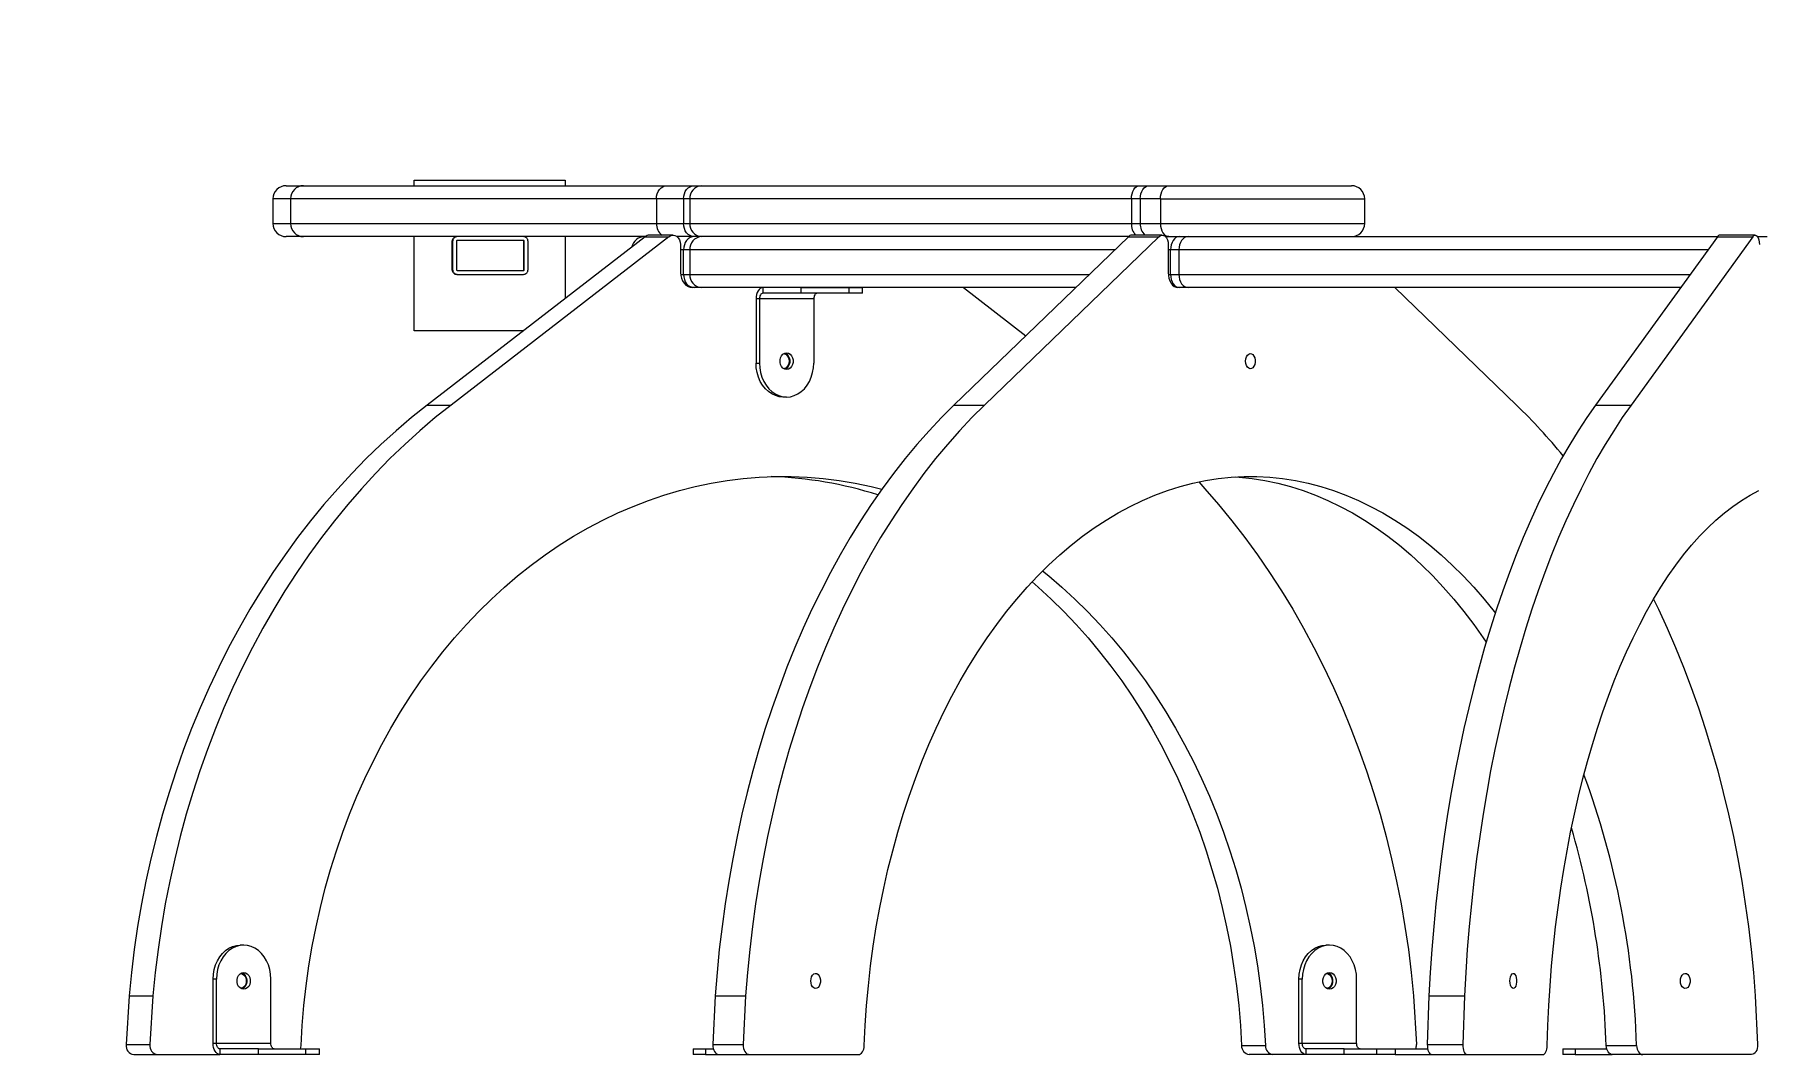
# Model space of a CAD drawing. Header units: millimetres. Extents: x -1410 to 10553, y -1584 to 10089.
# Drawn here: x 1015 to 1929, y 4865 to 5406 of the extents above; entities that cross this region are included whole.
import ezdxf

# ---------------------------------------------------------------- set-up
doc = ezdxf.new("R2010")
doc.units = ezdxf.units.MM
doc.layers.add('DiKom', color=7, linetype='Continuous')
doc.styles.add('style1', font='arial.ttf', dxfattribs={"width": 0.8})
doc.dimstyles.new('1-50', dxfattribs={"dimtxt": 400, "dimasz": 200, "dimexe": 100, "dimexo": 0, "dimgap": 200, "dimtad": 1, "dimtxsty": 'style1', "dimcen": 200, "dimclrd": 7, "dimclre": 7, "dimclrt": 7, "dimadec": 1, "dimazin": 2, "dimtfac": 1, "dimtmove": 0, "dimatfit": 2, "dimfxl": 0, "dimlwd": 25, "dimlwe": 18, "dimarcsym": 0})

# ---------------------------------------------------------------- blocks, each defined once
blk = doc.blocks.new('*D7')
at = {"layer": 'Defpoints', "color": 0, "transparency": 16777216}
for p in [(2743.2, 6351.78), (728.2, 735.28), (5494.1, 735.28)]:
    blk.add_point(p, dxfattribs=at)
at = {"layer": 'DiKom', "color": 7, "lineweight": 18, "transparency": 16777216}
for p, q in [((2743.2, 6351.78), (628.2, 6351.78)), ((5494.1, 735.28), (628.2, 735.28))]:
    blk.add_line(p, q, dxfattribs=at)
at = {"layer": 'DiKom', "color": 7, "lineweight": 25, "transparency": 16777216}
blk.add_line((728.2, 6151.78), (728.2, 935.28), dxfattribs=at)
at = {"layer": 'DiKom', "color": 7, "transparency": 16777216}
for points in [[(694.87, 6151.78), (761.53, 6151.78), (728.2, 6351.78)], [(694.87, 935.28), (761.53, 935.28), (728.2, 735.28)]]:
    blk.add_solid(points, dxfattribs=at)
at = {"layer": 'DiKom', "color": 7, "transparency": 16777216, "insert": (323.97, 4804.75), "char_height": 400, "attachment_point": 5, "rotation": 90, "style": 'style1'}
blk.add_mtext('5600', dxfattribs=at)
blk = doc.blocks.new('*D9')
at = {"layer": 'Defpoints', "color": 0, "transparency": 16777216}
for p in [(-743.34, 7851.78), (1770.2, 7851.78), (4898.7, -764.72)]:
    blk.add_point(p, dxfattribs=at)
at = {"layer": 'DiKom', "color": 7, "lineweight": 18, "transparency": 16777216}
for p, q in [((1770.2, 7851.78), (-843.34, 7851.78)), ((4898.7, -764.72), (-843.34, -764.72))]:
    blk.add_line(p, q, dxfattribs=at)
at = {"layer": 'DiKom', "color": 7, "lineweight": 25, "transparency": 16777216}
blk.add_line((-743.34, -564.72), (-743.34, 7651.78), dxfattribs=at)
at = {"layer": 'DiKom', "color": 7, "transparency": 16777216}
for points in [[(-776.67, 7651.78), (-710, 7651.78), (-743.34, 7851.78)], [(-776.67, -564.72), (-710, -564.72), (-743.34, -764.72)]]:
    blk.add_solid(points, dxfattribs=at)
at = {"layer": 'DiKom', "color": 7, "transparency": 16777216, "insert": (-1147.57, 4754.44), "char_height": 400, "attachment_point": 5, "rotation": 90, "style": 'style1'}
blk.add_mtext('8600', dxfattribs=at)

msp = doc.modelspace()

# ---------------------------------------------------------------- linework, layer by layer
at = {"color": 7, "linetype": 'Continuous', "lineweight": 15}
for p, q in [((1216.701, 5325.757), (1216.701, 5328.757)), ((1216.701, 5328.757), (1216.703, 5328.757)), ((1216.703, 5325.757), (1216.703, 5328.757)), ((1216.703, 5328.757), (1296.703, 5328.757)), ((1296.703, 5328.757), (1296.703, 5325.757)), ((1141.808, 5318.757), (1141.808, 5305.757)), ((1148.808, 5325.757), (1158.074, 5325.757)), ((1345.052, 5318.757), (1151.192, 5318.757)), ((1151.192, 5318.757), (1151.192, 5305.757)), ((1158.074, 5325.757), (1350.652, 5325.757)), ((1359.437, 5318.757), (1345.052, 5318.757)), ((1345.052, 5318.757), (1345.052, 5305.757)), ((1350.652, 5325.757), (1365.037, 5325.757)), ((1362.814, 5318.757), (1359.437, 5318.757)), ((1359.437, 5318.757), (1359.437, 5305.757)), ((1596.843, 5318.757), (1362.814, 5318.757)), ((1362.814, 5318.757), (1362.814, 5305.757)), ((1365.037, 5325.757), (1368.709, 5325.757)), ((1368.709, 5325.757), (1600.918, 5325.757)), ((1601.528, 5318.757), (1596.843, 5318.757)), ((1596.843, 5318.757), (1596.843, 5305.757)), ((1600.918, 5325.757), (1606.013, 5325.757)), ((1612.183, 5318.757), (1601.528, 5318.757)), ((1601.528, 5318.757), (1601.528, 5305.757)), ((1606.013, 5325.757), (1616.668, 5325.757)), ((1612.183, 5318.757), (1612.183, 5305.757)), ((1616.668, 5325.757), (1713.469, 5325.757)), ((1720.469, 5305.757), (1720.469, 5318.757)), ((1151.192, 5305.757), (1345.052, 5305.757)), ((1345.052, 5305.757), (1359.437, 5305.757)), ((1359.437, 5305.757), (1362.814, 5305.757)), ((1362.814, 5305.757), (1596.843, 5305.757)), ((1596.843, 5305.757), (1601.528, 5305.757)), ((1601.528, 5305.757), (1612.183, 5305.757)), ((1158.074, 5298.757), (1148.808, 5298.757)), ((1339.096, 5298.757), (1158.074, 5298.757)), ((1216.701, 5248.757), (1216.701, 5298.757)), ((1216.703, 5248.757), (1216.703, 5298.757)), ((1339.073, 5298.738), (1223.594, 5209.499)), ((1351.674, 5298.738), (1236.196, 5209.499)), ((1237.032, 5296.257), (1236.703, 5296.257)), ((1236.703, 5296.257), (1236.703, 5281.257)), ((1237.032, 5296.257), (1237.032, 5281.257)), ((1239.032, 5296.257), (1239.032, 5281.257)), ((1274.532, 5296.757), (1239.532, 5296.757)), ((1275.032, 5296.257), (1274.703, 5296.257)), ((1274.703, 5281.257), (1274.703, 5296.257)), ((1275.032, 5281.257), (1275.032, 5296.257)), ((1277.032, 5281.257), (1277.032, 5296.257)), ((1296.703, 5298.757), (1296.703, 5265.995)), ((1339.073, 5298.738), (1351.674, 5298.738)), ((1353.854, 5299.545), (1341.253, 5299.545)), ((1365.037, 5298.757), (1356.01, 5298.757)), ((1357.854, 5294.545), (1357.854, 5279.756)), ((1362.814, 5291.757), (1359.437, 5291.757)), ((1359.437, 5278.757), (1359.437, 5291.757)), ((1362.814, 5291.757), (1362.814, 5278.757)), ((1368.709, 5298.757), (1365.037, 5298.757)), ((1595.295, 5298.757), (1368.709, 5298.757)), ((1595.277, 5298.738), (1502.787, 5209.499)), ((1611.4, 5298.738), (1518.91, 5209.499)), ((1595.277, 5298.738), (1611.4, 5298.738)), ((1613.146, 5299.545), (1597.022, 5299.545)), ((1616.668, 5298.757), (1614.873, 5298.757)), ((1614.873, 5298.757), (1622.095, 5298.757)), ((1616.35, 5294.545), (1616.35, 5279.756)), ((1622.015, 5291.757), (1617.61, 5291.757)), ((1617.61, 5278.757), (1617.61, 5291.757)), ((1622.015, 5291.757), (1622.015, 5278.757)), ((1622.095, 5298.757), (1626.885, 5298.757)), ((1626.885, 5298.757), (1907.444, 5298.757)), ((1907.431, 5298.738), (1842.878, 5209.499)), ((1926.215, 5298.738), (1861.661, 5209.499)), ((1907.431, 5298.738), (1926.215, 5298.738)), ((1927.433, 5299.545), (1908.65, 5299.545)), ((1928.638, 5298.757), (1933.734, 5298.757)), ((1237.032, 5281.257), (1236.703, 5281.257)), ((1239.532, 5278.757), (1239.203, 5278.757)), ((1239.532, 5280.757), (1274.532, 5280.757)), ((1239.532, 5278.757), (1274.532, 5278.757)), ((1275.032, 5281.257), (1274.703, 5281.257)), ((1359.437, 5278.757), (1362.814, 5278.757)), ((1617.61, 5278.757), (1622.015, 5278.757)), ((1365.037, 5271.757), (1364.182, 5271.757)), ((1401.451, 5271.756), (1364.252, 5271.756)), ((1368.709, 5271.757), (1365.037, 5271.757)), ((1567.313, 5271.757), (1368.709, 5271.757)), ((1399.651, 5265.756), (1397.851, 5265.756)), ((1397.851, 5265.756), (1397.851, 5231.756)), ((1428.45, 5265.756), (1399.651, 5265.756)), ((1399.651, 5265.756), (1399.651, 5231.756)), ((1401.451, 5271.756), (1401.451, 5268.756)), ((1421.853, 5271.756), (1401.451, 5271.756)), ((1421.853, 5268.756), (1401.451, 5268.756)), ((1421.853, 5268.756), (1421.853, 5271.756)), ((1421.853, 5271.756), (1447.053, 5271.756)), ((1447.053, 5268.756), (1421.853, 5268.756)), ((1428.45, 5265.756), (1428.45, 5231.756)), ((1447.053, 5271.756), (1447.053, 5268.756)), ((1447.053, 5271.756), (1454.253, 5271.756)), ((1454.253, 5268.756), (1447.053, 5268.756)), ((1454.253, 5268.756), (1454.253, 5271.756)), ((1460.249, 5271.756), (1454.253, 5271.756)), ((1507.741, 5271.757), (1540.819, 5246.194)), ((1622.095, 5271.757), (1621.418, 5271.757)), ((1698.361, 5271.756), (1621.474, 5271.756)), ((1626.885, 5271.757), (1622.095, 5271.757)), ((1887.914, 5271.757), (1626.885, 5271.757)), ((1736.398, 5271.757), (1800.924, 5209.499)), ((1887.516, 5271.756), (1887.516, 5271.207)), ((1887.516, 5271.756), (1887.913, 5271.756)), ((1216.701, 5248.757), (1216.703, 5248.757)), ((1274.396, 5248.757), (1216.703, 5248.757)), ((1397.851, 5231.756), (1399.651, 5231.756)), ((1223.594, 5209.499), (1236.196, 5209.499)), ((1414.051, 5213.756), (1412.25, 5213.756)), ((1502.787, 5209.499), (1518.91, 5209.499)), ((1842.878, 5209.499), (1861.661, 5209.499)), ((1126.298, 4923.277), (1124.497, 4923.277)), ((1701.804, 4923.277), (1700.003, 4923.277)), ((1111.898, 4905.277), (1110.098, 4905.277)), ((1110.098, 4871.277), (1110.098, 4905.277)), ((1111.898, 4871.277), (1111.898, 4905.277)), ((1140.697, 4871.277), (1140.697, 4905.277)), ((1685.604, 4871.277), (1685.604, 4905.277)), ((1687.404, 4905.277), (1685.604, 4905.277)), ((1687.404, 4871.277), (1687.404, 4905.277)), ((1716.203, 4871.277), (1716.203, 4905.277)), ((1065.569, 4896.422), (1064.001, 4870.5)), ((1065.569, 4896.422), (1078.171, 4896.422)), ((1078.171, 4896.422), (1076.603, 4870.5)), ((1376.221, 4896.422), (1374.965, 4870.5)), ((1376.221, 4896.422), (1392.344, 4896.422)), ((1392.344, 4896.422), (1391.088, 4870.5)), ((1746.33, 4896.422), (1747.898, 4870.5)), ((1754.541, 4896.422), (1753.664, 4870.5)), ((1754.541, 4896.422), (1773.324, 4896.422)), ((1773.324, 4896.422), (1772.447, 4870.5)), ((1927.491, 4896.422), (1928.747, 4870.5)), ((1110.098, 4871.277), (1111.898, 4871.277)), ((1111.898, 4871.277), (1140.697, 4871.277)), ((1685.604, 4871.277), (1687.404, 4871.277)), ((1687.404, 4871.277), (1716.203, 4871.277)), ((1064.001, 4870.5), (1076.603, 4870.5)), ((1067.997, 4865.277), (1080.598, 4865.277)), ((1080.598, 4865.277), (1113.699, 4865.277)), ((1113.699, 4868.277), (1113.699, 4865.277)), ((1134.1, 4868.277), (1113.699, 4868.277)), ((1134.1, 4865.277), (1113.699, 4865.277)), ((1134.1, 4865.277), (1134.1, 4868.277)), ((1134.1, 4868.277), (1159.301, 4868.277)), ((1159.301, 4865.277), (1134.1, 4865.277)), ((1159.301, 4865.277), (1159.301, 4868.277)), ((1159.301, 4868.277), (1166.5, 4868.277)), ((1166.5, 4865.277), (1159.301, 4865.277)), ((1166.5, 4865.277), (1166.5, 4868.277)), ((1364.614, 4868.277), (1364.614, 4865.277)), ((1364.614, 4868.277), (1371.081, 4868.277)), ((1371.081, 4865.277), (1364.614, 4865.277)), ((1371.081, 4868.277), (1371.081, 4865.277)), ((1371.081, 4868.277), (1375.229, 4868.277)), ((1371.081, 4865.277), (1378.165, 4865.277)), ((1374.965, 4870.5), (1391.088, 4870.5)), ((1378.165, 4865.277), (1394.289, 4865.277)), ((1394.289, 4865.277), (1452.03, 4865.277)), ((1655.215, 4869.99), (1667.817, 4869.99)), ((1671.81, 4865.277), (1659.209, 4865.277)), ((1689.205, 4865.277), (1671.81, 4865.277)), ((1689.205, 4868.277), (1689.205, 4865.277)), ((1709.606, 4868.277), (1689.205, 4868.277)), ((1709.606, 4865.277), (1689.205, 4865.277)), ((1709.606, 4865.277), (1709.606, 4868.277)), ((1709.606, 4868.277), (1726.66, 4868.277)), ((1726.66, 4865.277), (1709.606, 4865.277)), ((1726.66, 4868.277), (1726.66, 4865.277)), ((1726.66, 4868.277), (1736.611, 4868.277)), ((1736.611, 4865.277), (1726.66, 4865.277)), ((1736.611, 4868.277), (1736.611, 4865.277)), ((1736.611, 4868.277), (1753.848, 4868.277)), ((1736.611, 4865.277), (1755.898, 4865.277)), ((1753.664, 4870.5), (1772.447, 4870.5)), ((1755.898, 4865.277), (1774.681, 4865.277)), ((1774.681, 4865.277), (1814.981, 4865.277)), ((1825.551, 4868.277), (1825.551, 4865.277)), ((1825.551, 4868.277), (1832.019, 4868.277)), ((1832.019, 4865.277), (1825.551, 4865.277)), ((1832.019, 4868.277), (1832.019, 4865.277)), ((1832.019, 4868.277), (1848.746, 4868.277)), ((1832.019, 4865.277), (1851.682, 4865.277)), ((1848.483, 4869.99), (1864.607, 4869.99)), ((1867.805, 4865.277), (1851.682, 4865.277)), ((1925.546, 4865.277), (1867.805, 4865.277))]:
    msp.add_line(p, q, dxfattribs=at)
at = {"color": 8, "linetype": 'Continuous', "lineweight": 15}
for p, q in [((1151.192, 5318.757), (1141.808, 5318.757)), ((1612.183, 5318.757), (1720.469, 5318.757)), ((1141.808, 5305.757), (1151.192, 5305.757)), ((1612.183, 5305.757), (1720.469, 5305.757)), ((1359.437, 5291.757), (1357.854, 5291.757)), ((1588.041, 5291.757), (1362.814, 5291.757)), ((1617.61, 5291.757), (1616.35, 5291.757)), ((1902.381, 5291.757), (1622.015, 5291.757)), ((1357.904, 5278.757), (1359.437, 5278.757)), ((1362.814, 5278.757), (1574.568, 5278.757)), ((1616.39, 5278.757), (1617.61, 5278.757)), ((1622.015, 5278.757), (1892.977, 5278.757))]:
    msp.add_line(p, q, dxfattribs=at)
at = {"color": 7, "linetype": 'Continuous', "lineweight": 15, "flags": 128}
for points in [[(1345.052, 5318.757), (1345.16, 5320.122), (1345.479, 5321.436), (1345.996, 5322.646), (1346.692, 5323.707), (1347.541, 5324.577), (1348.509, 5325.224), (1349.559, 5325.622), (1350.652, 5325.757)], [(1359.437, 5318.757), (1359.545, 5320.122), (1359.864, 5321.436), (1360.381, 5322.646), (1361.077, 5323.707), (1361.926, 5324.577), (1362.894, 5325.224), (1363.945, 5325.622), (1365.037, 5325.757)], [(1596.843, 5318.757), (1596.921, 5320.122), (1597.153, 5321.436), (1597.529, 5322.646), (1598.036, 5323.707), (1598.654, 5324.577), (1599.358, 5325.224), (1600.123, 5325.622), (1600.918, 5325.757)], [(1601.528, 5318.757), (1601.615, 5320.122), (1601.87, 5321.436), (1602.284, 5322.646), (1602.842, 5323.707), (1603.522, 5324.577), (1604.297, 5325.224), (1605.138, 5325.622), (1606.013, 5325.757)], [(1612.183, 5318.757), (1612.27, 5320.122), (1612.525, 5321.436), (1612.939, 5322.646), (1613.497, 5323.707), (1614.177, 5324.577), (1614.952, 5325.224), (1615.794, 5325.622), (1616.668, 5325.757)], [(1365.037, 5298.757), (1363.945, 5298.891), (1362.894, 5299.29), (1361.926, 5299.936), (1361.077, 5300.807), (1360.381, 5301.868), (1359.864, 5303.078), (1359.545, 5304.391), (1359.437, 5305.757)], [(1612.183, 5305.757), (1612.27, 5304.391), (1612.525, 5303.078), (1612.939, 5301.868), (1613.497, 5300.807), (1614.177, 5299.936), (1614.952, 5299.29), (1615.794, 5298.891), (1616.668, 5298.757)], [(1351.674, 5298.738), (1352.642, 5299.31), (1353.696, 5299.541), (1354.761, 5299.415), (1355.762, 5298.94), (1356.626, 5298.15), (1357.291, 5297.102), (1357.711, 5295.871), (1357.854, 5294.545)], [(1365.037, 5298.757), (1363.945, 5298.622), (1362.894, 5298.224), (1361.926, 5297.577), (1361.077, 5296.706), (1360.381, 5295.646), (1359.864, 5294.435), (1359.545, 5293.122), (1359.437, 5291.757)], [(1611.4, 5298.738), (1612.175, 5299.31), (1613.02, 5299.541), (1613.873, 5299.415), (1614.674, 5298.94), (1615.366, 5298.15), (1615.899, 5297.102), (1616.235, 5295.871), (1616.35, 5294.545)], [(1622.095, 5298.757), (1621.22, 5298.622), (1620.379, 5298.224), (1619.603, 5297.577), (1618.924, 5296.706), (1618.366, 5295.646), (1617.951, 5294.435), (1617.696, 5293.122), (1617.61, 5291.757)], [(1626.885, 5298.757), (1625.935, 5298.622), (1625.021, 5298.224), (1624.179, 5297.577), (1623.441, 5296.706), (1622.835, 5295.646), (1622.386, 5294.435), (1622.108, 5293.122), (1622.015, 5291.757)], [(1926.215, 5298.738), (1926.755, 5299.31), (1927.345, 5299.541), (1927.94, 5299.415), (1928.5, 5298.94), (1928.982, 5298.15), (1929.354, 5297.102), (1929.589, 5295.871), (1929.669, 5294.545)], [(1357.854, 5279.756), (1357.976, 5278.196), (1358.34, 5276.695), (1358.931, 5275.312), (1359.727, 5274.099), (1360.697, 5273.105), (1361.803, 5272.365), (1363.003, 5271.91), (1364.252, 5271.756)], [(1359.437, 5278.757), (1359.545, 5277.391), (1359.864, 5276.078), (1360.381, 5274.868), (1361.077, 5273.807), (1361.926, 5272.936), (1362.894, 5272.29), (1363.945, 5271.891), (1365.037, 5271.757)], [(1616.35, 5279.756), (1616.448, 5278.196), (1616.739, 5276.695), (1617.213, 5275.312), (1617.85, 5274.099), (1618.627, 5273.105), (1619.513, 5272.365), (1620.474, 5271.91), (1621.474, 5271.756)], [(1617.61, 5278.757), (1617.696, 5277.391), (1617.951, 5276.078), (1618.366, 5274.868), (1618.924, 5273.807), (1619.603, 5272.936), (1620.379, 5272.29), (1621.22, 5271.891), (1622.095, 5271.757)], [(1622.015, 5278.757), (1622.108, 5277.391), (1622.386, 5276.078), (1622.835, 5274.868), (1623.441, 5273.807), (1624.179, 5272.936), (1625.021, 5272.29), (1625.935, 5271.891), (1626.885, 5271.757)], [(1401.451, 5271.756), (1400.749, 5271.641), (1400.074, 5271.299), (1399.451, 5270.745), (1398.906, 5269.999), (1398.458, 5269.09), (1398.125, 5268.052), (1397.92, 5266.927), (1397.851, 5265.756)], [(1401.451, 5268.756), (1401.1, 5268.699), (1400.763, 5268.528), (1400.451, 5268.251), (1400.178, 5267.877), (1399.955, 5267.423), (1399.788, 5266.904), (1399.686, 5266.342), (1399.651, 5265.756)], [(1430.25, 5268.756), (1429.899, 5268.699), (1429.561, 5268.528), (1429.25, 5268.251), (1428.977, 5267.877), (1428.753, 5267.423), (1428.587, 5266.904), (1428.484, 5266.342), (1428.45, 5265.756)], [(1414.051, 5237.156), (1415.042, 5236.978), (1415.953, 5236.458), (1416.711, 5235.638), (1417.252, 5234.584), (1417.534, 5233.382), (1417.534, 5232.13), (1417.252, 5230.928), (1416.711, 5229.875), (1415.953, 5229.055), (1415.042, 5228.534), (1414.051, 5228.356), (1413.059, 5228.534), (1412.148, 5229.055), (1411.39, 5229.875), (1410.849, 5230.928), (1410.567, 5232.13), (1410.567, 5233.382), (1410.849, 5234.584), (1411.39, 5235.638), (1412.148, 5236.458), (1413.059, 5236.978), (1414.051, 5237.156)], [(1412.552, 5236.738), (1412.962, 5236.656), (1413.85, 5236.22), (1414.596, 5235.477), (1415.133, 5234.492), (1415.414, 5233.352), (1415.414, 5232.16), (1415.133, 5231.021), (1414.596, 5230.035), (1413.85, 5229.292), (1412.962, 5228.856), (1412.552, 5228.774)], [(1413.15, 5237.01), (1413.242, 5236.978), (1414.153, 5236.458), (1414.91, 5235.638), (1415.452, 5234.584), (1415.734, 5233.382), (1415.734, 5232.13), (1415.452, 5230.928), (1414.91, 5229.875), (1414.153, 5229.055), (1413.242, 5228.534), (1413.15, 5228.502)], [(1657.354, 5232.756), (1657.468, 5233.935), (1657.8, 5235.01), (1658.32, 5235.884), (1658.981, 5236.48), (1659.726, 5236.745), (1660.488, 5236.656), (1661.199, 5236.22), (1661.796, 5235.477), (1662.226, 5234.492), (1662.452, 5233.352), (1662.452, 5232.16), (1662.226, 5231.021), (1661.796, 5230.035), (1661.199, 5229.292), (1660.488, 5228.856), (1659.726, 5228.767), (1658.981, 5229.033), (1658.32, 5229.629), (1657.8, 5230.503), (1657.468, 5231.577), (1657.354, 5232.756)], [(1412.25, 5213.756), (1410.201, 5213.939), (1408.194, 5214.485), (1406.269, 5215.383), (1404.465, 5216.614), (1402.821, 5218.153), (1401.368, 5219.969), (1400.137, 5222.025), (1399.152, 5224.279), (1398.434, 5226.685), (1397.998, 5229.195), (1397.851, 5231.756)], [(1399.651, 5231.756), (1399.798, 5229.195), (1400.235, 5226.685), (1400.952, 5224.279), (1401.937, 5222.025), (1403.168, 5219.969), (1404.621, 5218.153), (1406.266, 5216.614), (1408.069, 5215.383), (1409.994, 5214.485), (1412.001, 5213.939), (1414.051, 5213.756)], [(1414.051, 5213.756), (1416.1, 5213.939), (1418.107, 5214.485), (1420.032, 5215.383), (1421.835, 5216.614), (1423.48, 5218.153), (1424.933, 5219.969), (1426.164, 5222.025), (1427.149, 5224.279), (1427.867, 5226.685), (1428.303, 5229.195), (1428.45, 5231.756)], [(1223.594, 5209.499), (1215.262, 5202.843), (1207.088, 5195.885), (1199.081, 5188.631), (1191.248, 5181.087), (1183.594, 5173.259), (1176.127, 5165.155), (1168.854, 5156.78), (1161.779, 5148.143), (1154.91, 5139.251), (1148.253, 5130.111), (1141.812, 5120.731), (1135.594, 5111.12), (1129.603, 5101.285), (1123.846, 5091.234), (1118.326, 5080.978), (1113.05, 5070.523), (1108.02, 5059.88), (1103.242, 5049.058), (1098.719, 5038.065), (1094.456, 5026.911), (1090.457, 5015.606), (1086.723, 5004.16), (1083.26, 4992.581), (1080.069, 4980.881), (1077.153, 4969.069), (1074.516, 4957.155), (1072.159, 4945.15), (1070.084, 4933.064), (1068.293, 4920.907), (1066.788, 4908.69), (1065.569, 4896.422)], [(1236.196, 5209.499), (1227.863, 5202.843), (1219.689, 5195.885), (1211.682, 5188.631), (1203.849, 5181.087), (1196.195, 5173.259), (1188.729, 5165.155), (1181.455, 5156.78), (1174.381, 5148.143), (1167.512, 5139.251), (1160.854, 5130.111), (1154.413, 5120.731), (1148.195, 5111.12), (1142.205, 5101.285), (1136.447, 5091.234), (1130.928, 5080.978), (1125.651, 5070.523), (1120.621, 5059.88), (1115.843, 5049.058), (1111.321, 5038.065), (1107.058, 5026.911), (1103.058, 5015.606), (1099.324, 5004.16), (1095.861, 4992.581), (1092.67, 4980.881), (1089.755, 4969.069), (1087.117, 4957.155), (1084.76, 4945.15), (1082.685, 4933.064), (1080.894, 4920.907), (1079.389, 4908.69), (1078.171, 4896.422)], [(1502.787, 5209.499), (1496.113, 5202.843), (1489.567, 5195.885), (1483.154, 5188.631), (1476.88, 5181.087), (1470.75, 5173.259), (1464.769, 5165.155), (1458.944, 5156.78), (1453.278, 5148.143), (1447.776, 5139.251), (1442.444, 5130.111), (1437.285, 5120.731), (1432.305, 5111.12), (1427.507, 5101.285), (1422.896, 5091.234), (1418.475, 5080.978), (1414.249, 5070.523), (1410.22, 5059.88), (1406.394, 5049.058), (1402.771, 5038.065), (1399.357, 5026.911), (1396.153, 5015.606), (1393.163, 5004.16), (1390.389, 4992.581), (1387.834, 4980.881), (1385.499, 4969.069), (1383.386, 4957.155), (1381.498, 4945.15), (1379.836, 4933.064), (1378.402, 4920.907), (1377.197, 4908.69), (1376.221, 4896.422)], [(1518.91, 5209.499), (1512.236, 5202.843), (1505.69, 5195.885), (1499.277, 5188.631), (1493.003, 5181.087), (1486.873, 5173.259), (1480.893, 5165.155), (1475.067, 5156.78), (1469.401, 5148.143), (1463.9, 5139.251), (1458.567, 5130.111), (1453.409, 5120.731), (1448.428, 5111.12), (1443.631, 5101.285), (1439.02, 5091.234), (1434.599, 5080.978), (1430.372, 5070.523), (1426.344, 5059.88), (1422.517, 5049.058), (1418.895, 5038.065), (1415.48, 5026.911), (1412.277, 5015.606), (1409.287, 5004.16), (1406.513, 4992.581), (1403.957, 4980.881), (1401.622, 4969.069), (1399.51, 4957.155), (1397.622, 4945.15), (1395.96, 4933.064), (1394.526, 4920.907), (1393.32, 4908.69), (1392.344, 4896.422)], [(1842.878, 5209.499), (1838.219, 5202.843), (1833.651, 5195.885), (1829.175, 5188.631), (1824.796, 5181.087), (1820.517, 5173.259), (1816.343, 5165.155), (1812.277, 5156.78), (1808.323, 5148.143), (1804.483, 5139.251), (1800.761, 5130.111), (1797.161, 5120.731), (1793.685, 5111.12), (1790.336, 5101.285), (1787.118, 5091.234), (1784.032, 5080.978), (1781.082, 5070.523), (1778.271, 5059.88), (1775.6, 5049.058), (1773.072, 5038.065), (1770.689, 5026.911), (1768.453, 5015.606), (1766.366, 5004.16), (1764.43, 4992.581), (1762.646, 4980.881), (1761.016, 4969.069), (1759.542, 4957.155), (1758.224, 4945.15), (1757.064, 4933.064), (1756.063, 4920.907), (1755.222, 4908.69), (1754.541, 4896.422)], [(1861.661, 5209.499), (1857.003, 5202.843), (1852.434, 5195.885), (1847.958, 5188.631), (1843.579, 5181.087), (1839.301, 5173.259), (1835.127, 5165.155), (1831.061, 5156.78), (1827.106, 5148.143), (1823.266, 5139.251), (1819.544, 5130.111), (1815.944, 5120.731), (1812.468, 5111.12), (1809.119, 5101.285), (1805.901, 5091.234), (1802.815, 5080.978), (1799.866, 5070.523), (1797.054, 5059.88), (1794.383, 5049.058), (1791.855, 5038.065), (1789.472, 5026.911), (1787.236, 5015.606), (1785.149, 5004.16), (1783.213, 4992.581), (1781.429, 4980.881), (1779.8, 4969.069), (1778.325, 4957.155), (1777.007, 4945.15), (1775.847, 4933.064), (1774.846, 4920.907), (1774.005, 4908.69), (1773.324, 4896.422)], [(1156.684, 4869.99), (1157.313, 4880.605), (1158.224, 4891.188), (1159.416, 4901.727), (1160.888, 4912.21), (1162.638, 4922.627), (1164.664, 4932.965), (1166.965, 4943.213), (1169.536, 4953.359), (1172.376, 4963.394), (1175.481, 4973.304), (1178.848, 4983.081), (1182.474, 4992.711), (1186.354, 5002.186), (1190.483, 5011.494), (1194.858, 5020.625), (1199.474, 5029.569), (1204.325, 5038.317), (1209.405, 5046.858), (1214.711, 5055.183), (1220.235, 5063.283), (1225.971, 5071.148), (1231.913, 5078.771), (1238.055, 5086.143), (1244.39, 5093.255), (1250.91, 5100.1), (1257.609, 5106.67), (1264.479, 5112.958), (1271.513, 5118.957), (1278.702, 5124.66), (1286.039, 5130.061), (1293.515, 5135.154), (1301.123, 5139.933), (1308.854, 5144.394), (1316.699, 5148.531), (1324.65, 5152.339), (1332.698, 5155.814), (1340.834, 5158.953), (1349.049, 5161.753), (1357.333, 5164.209), (1365.679, 5166.319), (1374.076, 5168.081), (1382.515, 5169.493), (1390.987, 5170.553), (1399.483, 5171.261), (1407.993, 5171.615), (1416.508, 5171.615), (1425.017, 5171.261), (1433.513, 5170.553), (1441.985, 5169.493), (1450.425, 5168.081), (1458.822, 5166.319), (1464.587, 5164.899)], [(1455.228, 4869.99), (1455.731, 4880.605), (1456.461, 4891.188), (1457.416, 4901.727), (1458.595, 4912.21), (1459.997, 4922.627), (1461.619, 4932.965), (1463.461, 4943.213), (1465.521, 4953.359), (1467.796, 4963.394), (1470.283, 4973.304), (1472.98, 4983.081), (1475.883, 4992.711), (1478.991, 5002.186), (1482.298, 5011.494), (1485.802, 5020.625), (1489.499, 5029.569), (1493.384, 5038.317), (1497.454, 5046.858), (1501.703, 5055.183), (1506.127, 5063.283), (1510.721, 5071.148), (1515.481, 5078.771), (1520.4, 5086.143), (1525.474, 5093.255), (1530.696, 5100.1), (1536.061, 5106.67), (1541.564, 5112.958), (1547.197, 5118.957), (1552.955, 5124.66), (1558.831, 5130.061), (1564.819, 5135.154), (1570.913, 5139.933), (1577.104, 5144.394), (1583.388, 5148.531), (1589.756, 5152.339), (1596.202, 5155.814), (1602.718, 5158.953), (1609.297, 5161.753), (1615.933, 5164.209), (1622.617, 5166.319), (1629.342, 5168.081), (1636.102, 5169.493), (1642.887, 5170.553), (1649.692, 5171.261), (1656.508, 5171.615), (1663.327, 5171.615), (1670.143, 5171.261), (1676.947, 5170.553), (1683.733, 5169.493), (1690.492, 5168.081), (1697.218, 5166.319), (1703.902, 5164.209), (1710.537, 5161.753), (1717.117, 5158.953), (1723.633, 5155.814), (1730.079, 5152.339), (1736.447, 5148.531), (1742.73, 5144.394), (1748.922, 5139.933), (1755.015, 5135.154), (1761.004, 5130.061), (1766.88, 5124.66), (1772.638, 5118.957), (1778.271, 5112.958), (1783.773, 5106.67), (1789.139, 5100.1), (1789.709, 5099.375)], [(1632.485, 5168.782), (1635.772, 5165.155), (1643.046, 5156.78), (1650.12, 5148.143), (1656.989, 5139.251), (1663.647, 5130.111), (1670.088, 5120.731), (1676.306, 5111.12), (1682.296, 5101.285), (1688.053, 5091.234), (1693.573, 5080.978), (1698.85, 5070.523), (1703.879, 5059.88), (1708.658, 5049.058), (1713.18, 5038.065), (1717.443, 5026.911), (1721.443, 5015.606), (1725.176, 5004.16), (1728.64, 4992.581), (1731.831, 4980.881), (1734.746, 4969.069), (1737.384, 4957.155), (1739.741, 4945.15), (1741.816, 4933.064), (1743.606, 4920.907), (1745.112, 4908.69), (1746.33, 4896.422)], [(1651.856, 5171.411), (1654.019, 5171.261), (1660.824, 5170.553), (1667.61, 5169.493), (1674.369, 5168.081), (1681.094, 5166.319), (1687.778, 5164.209), (1694.414, 5161.753), (1700.993, 5158.953), (1707.51, 5155.814), (1713.955, 5152.339), (1720.323, 5148.531), (1726.607, 5144.394), (1732.799, 5139.933), (1738.892, 5135.154), (1744.88, 5130.061), (1750.756, 5124.66), (1756.514, 5118.957), (1762.147, 5112.958), (1767.65, 5106.67), (1773.015, 5100.1), (1778.238, 5093.255), (1783.311, 5086.143), (1784.877, 5083.85)], [(1817.214, 4869.99), (1817.565, 4880.605), (1818.075, 4891.188), (1818.741, 4901.727), (1819.564, 4912.21), (1820.542, 4922.627), (1821.675, 4932.965), (1822.96, 4943.213), (1824.398, 4953.359), (1825.985, 4963.394), (1827.721, 4973.304), (1829.603, 4983.081), (1831.63, 4992.711), (1833.799, 5002.186), (1836.108, 5011.494), (1838.553, 5020.625), (1841.133, 5029.569), (1843.845, 5038.317), (1846.685, 5046.858), (1849.651, 5055.183), (1852.739, 5063.283), (1855.945, 5071.148), (1859.267, 5078.771), (1862.701, 5086.143), (1866.242, 5093.255), (1869.887, 5100.1), (1873.631, 5106.67), (1877.472, 5112.958), (1881.404, 5118.957), (1885.422, 5124.66), (1889.524, 5130.061), (1893.703, 5135.154), (1897.956, 5139.933), (1902.278, 5144.394), (1906.663, 5148.531), (1911.108, 5152.339), (1915.607, 5155.814), (1920.154, 5158.953), (1924.747, 5161.753), (1929.378, 5164.209)], [(1549.772, 5121.56), (1552.988, 5118.957), (1560.021, 5112.958), (1566.891, 5106.67), (1573.59, 5100.1), (1580.111, 5093.255), (1586.445, 5086.143), (1592.587, 5078.771), (1598.53, 5071.148), (1604.266, 5063.283), (1609.79, 5055.183), (1615.095, 5046.858), (1620.176, 5038.317), (1625.027, 5029.569), (1629.643, 5020.625), (1634.018, 5011.494), (1638.147, 5002.186), (1642.027, 4992.711), (1645.652, 4983.081), (1649.02, 4973.304), (1652.125, 4963.394), (1654.965, 4953.359), (1657.536, 4943.213), (1659.836, 4932.965), (1661.862, 4922.627), (1663.612, 4912.21), (1665.084, 4901.727), (1666.277, 4891.188), (1667.188, 4880.605), (1667.817, 4869.99)], [(1544.168, 5115.785), (1547.42, 5112.958), (1554.29, 5106.67), (1560.989, 5100.1), (1567.509, 5093.255), (1573.844, 5086.143), (1579.986, 5078.771), (1585.929, 5071.148), (1591.665, 5063.283), (1597.189, 5055.183), (1602.494, 5046.858), (1607.575, 5038.317), (1612.426, 5029.569), (1617.041, 5020.625), (1621.416, 5011.494), (1625.546, 5002.186), (1629.426, 4992.711), (1633.051, 4983.081), (1636.418, 4973.304), (1639.524, 4963.394), (1642.364, 4953.359), (1644.935, 4943.213), (1647.235, 4932.965), (1649.261, 4922.627), (1651.011, 4912.21), (1652.483, 4901.727), (1653.675, 4891.188), (1654.586, 4880.605), (1655.215, 4869.99)], [(1873.621, 5106.653), (1876.204, 5101.285), (1880.815, 5091.234), (1885.236, 5080.978), (1889.462, 5070.523), (1893.491, 5059.88), (1897.317, 5049.058), (1900.94, 5038.065), (1904.354, 5026.911), (1907.558, 5015.606), (1910.548, 5004.16), (1913.322, 4992.581), (1915.878, 4980.881), (1918.213, 4969.069), (1920.325, 4957.155), (1922.213, 4945.15), (1923.875, 4933.064), (1925.309, 4920.907), (1926.515, 4908.69), (1927.491, 4896.422)], [(1110.098, 4905.277), (1110.245, 4907.838), (1110.681, 4910.348), (1111.399, 4912.754), (1112.384, 4915.008), (1113.615, 4917.064), (1115.068, 4918.88), (1116.713, 4920.419), (1118.516, 4921.65), (1120.441, 4922.548), (1122.448, 4923.093), (1124.497, 4923.277)], [(1126.298, 4923.277), (1124.248, 4923.093), (1122.241, 4922.548), (1120.316, 4921.65), (1118.513, 4920.419), (1116.868, 4918.88), (1115.415, 4917.064), (1114.184, 4915.008), (1113.2, 4912.754), (1112.481, 4910.348), (1112.045, 4907.838), (1111.898, 4905.277)], [(1140.697, 4905.277), (1140.55, 4907.838), (1140.113, 4910.348), (1139.396, 4912.754), (1138.411, 4915.008), (1137.18, 4917.064), (1135.727, 4918.88), (1134.082, 4920.419), (1132.279, 4921.65), (1130.354, 4922.548), (1128.347, 4923.093), (1126.298, 4923.277)], [(1685.604, 4905.277), (1685.751, 4907.838), (1686.187, 4910.348), (1686.905, 4912.754), (1687.89, 4915.008), (1689.121, 4917.064), (1690.574, 4918.88), (1692.219, 4920.419), (1694.022, 4921.65), (1695.947, 4922.548), (1697.954, 4923.093), (1700.003, 4923.277)], [(1701.804, 4923.277), (1699.754, 4923.093), (1697.747, 4922.548), (1695.822, 4921.65), (1694.019, 4920.419), (1692.374, 4918.88), (1690.921, 4917.064), (1689.69, 4915.008), (1688.706, 4912.754), (1687.988, 4910.348), (1687.551, 4907.838), (1687.404, 4905.277)], [(1716.203, 4905.277), (1716.056, 4907.838), (1715.62, 4910.348), (1714.902, 4912.754), (1713.917, 4915.008), (1712.686, 4917.064), (1711.233, 4918.88), (1709.588, 4920.419), (1707.785, 4921.65), (1705.86, 4922.548), (1703.853, 4923.093), (1701.804, 4923.277)], [(1126.298, 4899.877), (1125.306, 4900.055), (1124.394, 4900.575), (1123.637, 4901.395), (1123.096, 4902.449), (1122.814, 4903.651), (1122.814, 4904.903), (1123.096, 4906.104), (1123.637, 4907.158), (1124.394, 4907.978), (1125.306, 4908.498), (1126.298, 4908.677), (1127.289, 4908.498), (1128.2, 4907.978), (1128.958, 4907.158), (1129.499, 4906.104), (1129.782, 4904.903), (1129.782, 4903.651), (1129.499, 4902.449), (1128.958, 4901.395), (1128.2, 4900.575), (1127.289, 4900.055), (1126.298, 4899.877)], [(1124.8, 4908.259), (1125.209, 4908.177), (1126.097, 4907.741), (1126.843, 4906.997), (1127.38, 4906.012), (1127.662, 4904.873), (1127.662, 4903.68), (1127.38, 4902.541), (1126.843, 4901.556), (1126.097, 4900.813), (1125.209, 4900.377), (1124.8, 4900.295)], [(1125.398, 4908.53), (1125.489, 4908.498), (1126.4, 4907.978), (1127.158, 4907.158), (1127.699, 4906.104), (1127.981, 4904.903), (1127.981, 4903.651), (1127.699, 4902.449), (1127.158, 4901.395), (1126.4, 4900.575), (1125.489, 4900.055), (1125.398, 4900.023)], [(1426.886, 4904.277), (1426.999, 4905.456), (1427.331, 4906.53), (1427.851, 4907.404), (1428.512, 4908), (1429.257, 4908.265), (1430.019, 4908.177), (1430.73, 4907.741), (1431.327, 4906.997), (1431.758, 4906.012), (1431.983, 4904.873), (1431.983, 4903.68), (1431.758, 4902.541), (1431.327, 4901.556), (1430.73, 4900.813), (1430.019, 4900.377), (1429.257, 4900.288), (1428.512, 4900.553), (1427.851, 4901.149), (1427.331, 4902.023), (1426.999, 4903.098), (1426.886, 4904.277)], [(1701.804, 4899.877), (1700.812, 4900.055), (1699.901, 4900.575), (1699.143, 4901.395), (1698.602, 4902.449), (1698.319, 4903.651), (1698.319, 4904.903), (1698.602, 4906.104), (1699.143, 4907.158), (1699.901, 4907.978), (1700.812, 4908.498), (1701.804, 4908.677), (1702.795, 4908.498), (1703.707, 4907.978), (1704.464, 4907.158), (1705.005, 4906.104), (1705.288, 4904.903), (1705.288, 4903.651), (1705.005, 4902.449), (1704.464, 4901.395), (1703.707, 4900.575), (1702.795, 4900.055), (1701.804, 4899.877)], [(1700.306, 4908.259), (1700.715, 4908.177), (1701.603, 4907.741), (1702.349, 4906.997), (1702.886, 4906.012), (1703.167, 4904.873), (1703.167, 4903.68), (1702.886, 4902.541), (1702.349, 4901.556), (1701.603, 4900.813), (1700.715, 4900.377), (1700.306, 4900.295)], [(1700.903, 4908.53), (1700.995, 4908.498), (1701.906, 4907.978), (1702.663, 4907.158), (1703.205, 4906.104), (1703.487, 4904.903), (1703.487, 4903.651), (1703.205, 4902.449), (1702.663, 4901.395), (1701.906, 4900.575), (1700.995, 4900.055), (1700.903, 4900.023)], [(1797.432, 4904.277), (1797.512, 4905.456), (1797.743, 4906.53), (1798.106, 4907.404), (1798.567, 4908), (1799.087, 4908.265), (1799.619, 4908.177), (1800.115, 4907.741), (1800.532, 4906.997), (1800.833, 4906.012), (1800.99, 4904.873), (1800.99, 4903.68), (1800.833, 4902.541), (1800.532, 4901.556), (1800.115, 4900.813), (1799.619, 4900.377), (1799.087, 4900.288), (1798.567, 4900.553), (1798.106, 4901.149), (1797.743, 4902.023), (1797.512, 4903.098), (1797.432, 4904.277)], [(1887.823, 4904.277), (1887.937, 4905.456), (1888.269, 4906.53), (1888.788, 4907.404), (1889.45, 4908), (1890.195, 4908.265), (1890.956, 4908.177), (1891.668, 4907.741), (1892.265, 4906.997), (1892.695, 4906.012), (1892.92, 4904.873), (1892.92, 4903.68), (1892.695, 4902.541), (1892.265, 4901.556), (1891.668, 4900.813), (1890.956, 4900.377), (1890.195, 4900.288), (1889.45, 4900.553), (1888.788, 4901.149), (1888.269, 4902.023), (1887.937, 4903.098), (1887.823, 4904.277)], [(1113.699, 4865.277), (1112.996, 4865.392), (1112.321, 4865.734), (1111.698, 4866.288), (1111.153, 4867.034), (1110.705, 4867.943), (1110.372, 4868.981), (1110.167, 4870.106), (1110.098, 4871.277)], [(1113.699, 4868.277), (1113.347, 4868.334), (1113.01, 4868.505), (1112.698, 4868.782), (1112.426, 4869.155), (1112.202, 4869.61), (1112.035, 4870.129), (1111.933, 4870.691), (1111.898, 4871.277)], [(1142.497, 4868.277), (1142.146, 4868.334), (1141.808, 4868.505), (1141.497, 4868.782), (1141.224, 4869.155), (1141, 4869.61), (1140.834, 4870.129), (1140.731, 4870.691), (1140.697, 4871.277)], [(1689.205, 4865.277), (1688.502, 4865.392), (1687.827, 4865.734), (1687.204, 4866.288), (1686.659, 4867.034), (1686.211, 4867.943), (1685.878, 4868.981), (1685.673, 4870.106), (1685.604, 4871.277)], [(1689.205, 4868.277), (1688.853, 4868.334), (1688.515, 4868.505), (1688.204, 4868.782), (1687.932, 4869.155), (1687.708, 4869.61), (1687.541, 4870.129), (1687.439, 4870.691), (1687.404, 4871.277)], [(1718.003, 4868.277), (1717.652, 4868.334), (1717.314, 4868.505), (1717.003, 4868.782), (1716.73, 4869.155), (1716.506, 4869.61), (1716.34, 4870.129), (1716.237, 4870.691), (1716.203, 4871.277)], [(1156.357, 4868.277), (1156.57, 4869.057), (1156.684, 4869.99)], [(1374.965, 4870.5), (1375.001, 4869.493), (1375.166, 4868.519), (1375.453, 4867.616), (1375.85, 4866.821), (1376.341, 4866.166), (1376.906, 4865.679), (1377.523, 4865.378), (1378.165, 4865.277)], [(1391.088, 4870.5), (1391.125, 4869.493), (1391.29, 4868.519), (1391.576, 4867.616), (1391.973, 4866.821), (1392.464, 4866.166), (1393.03, 4865.679), (1393.646, 4865.378), (1394.289, 4865.277)], [(1452.03, 4865.277), (1452.632, 4865.366), (1453.213, 4865.63), (1453.752, 4866.061), (1454.229, 4866.641), (1454.628, 4867.352), (1454.934, 4868.167), (1455.136, 4869.057), (1455.228, 4869.99)], [(1753.664, 4870.5), (1753.689, 4869.493), (1753.805, 4868.519), (1754.005, 4867.616), (1754.282, 4866.821), (1754.624, 4866.166), (1755.019, 4865.679), (1755.449, 4865.378), (1755.898, 4865.277)], [(1772.447, 4870.5), (1772.473, 4869.493), (1772.588, 4868.519), (1772.788, 4867.616), (1773.065, 4866.821), (1773.408, 4866.166), (1773.802, 4865.679), (1774.232, 4865.378), (1774.681, 4865.277)], [(1814.981, 4865.277), (1815.402, 4865.366), (1815.807, 4865.63), (1816.183, 4866.061), (1816.516, 4866.641), (1816.795, 4867.352), (1817.008, 4868.167), (1817.15, 4869.057), (1817.214, 4869.99)], [(1851.682, 4865.277), (1851.079, 4865.366), (1850.498, 4865.63), (1849.96, 4866.061), (1849.482, 4866.641), (1849.083, 4867.352), (1848.778, 4868.167), (1848.575, 4869.057), (1848.483, 4869.99)], [(1864.607, 4869.99), (1864.698, 4869.057), (1864.901, 4868.167), (1865.207, 4867.352), (1865.606, 4866.641), (1866.083, 4866.061), (1866.622, 4865.63), (1867.203, 4865.366), (1867.805, 4865.277)], [(1928.747, 4870.5), (1928.71, 4869.493), (1928.545, 4868.519), (1928.258, 4867.616), (1927.861, 4866.821), (1927.37, 4866.166), (1926.805, 4865.679), (1926.189, 4865.378), (1925.546, 4865.277)]]:
    msp.add_lwpolyline(points, dxfattribs=at)
at = {"color": 7, "linetype": 'Continuous', "lineweight": 15}
for centre, radius, start, end in [((1148.808, 5318.757), 7, 90, 180), ((1158.134, 5318.815), 6.942, 90.489126, 180.483067), ((1369.313, 5319.266), 6.519, 95.316844, 184.477255), ((1713.469, 5318.757), 7, 0, 90), ((1148.808, 5305.757), 7, 180, 270), ((1158.134, 5305.698), 6.942, 179.516933, 269.510874), ((1369.313, 5305.248), 6.519, 175.522745, 264.683156), ((1713.469, 5305.757), 7, 270, 0), ((1239.203, 5296.257), 2.5, 89.995257, 180.004743), ((1239.532, 5296.257), 2.5, 89.995257, 180.004743), ((1239.532, 5296.257), 0.5, 89.974981, 179.997703), ((1274.203, 5296.257), 0.5, 0.002297, 90.025019), ((1274.532, 5296.257), 2.5, 359.995257, 90.004743), ((1274.533, 5296.257), 0.5, 359.94795, 90.05205), ((1338.85, 5291.757), 7, 90, 167.37585), ((1341.277, 5296.133), 3.412, 90.414399, 130.236774), ((1369.313, 5292.265), 6.519, 95.318877, 184.475222), ((1597.071, 5297.15), 2.396, 91.161042, 138.480524), ((1908.742, 5298.083), 1.465, 93.61022, 153.448467), ((1239.203, 5281.257), 2.5, 179.995257, 270.004743), ((1239.532, 5281.257), 2.5, 179.995257, 270.004743), ((1239.533, 5281.257), 0.5, 180.029316, 269.970684), ((1274.203, 5281.257), 0.5, 270.029316, 359.970684), ((1274.532, 5281.257), 2.5, 269.995257, 0.004743), ((1274.532, 5281.257), 0.5, 270.002297, 0.025019), ((1369.313, 5278.248), 6.519, 175.522745, 264.683156), ((1585.658, 4987.224), 309.428, 39.14576, 45.917699), ((1399.298, 4963.057), 208.611, 72.378636, 88.172851), ((1406.156, 4855.569), 458.677, 1.801775, 20.173599), ((1378.582, 4854.134), 470.169, 1.932612, 16.206515), ((1068.594, 4869.873), 4.635, 172.229603, 262.606153), ((1081.195, 4869.873), 4.635, 172.226829, 262.605626), ((1659.728, 4869.765), 4.519, 177.145727, 263.396329), ((1672.329, 4869.765), 4.518, 177.139445, 263.399236), ((1741.831, 4870.264), 6.072, 340.892205, 2.221789)]:
    msp.add_arc(centre, radius, start, end, dxfattribs=at)
at = {"color": 8, "linetype": 'Continuous', "lineweight": 15}
for centre, radius, start, end in [((1352.342, 5305.459), 7.296, 177.664987, 234.155757), ((1605.185, 5305.212), 8.36, 176.264584, 222.674835), ((1609.469, 5305.27), 7.956, 176.495392, 226.023448)]:
    msp.add_arc(centre, radius, start, end, dxfattribs=at)

# ---------------------------------------------------------------- dimensions: what is measured, and where the dimension line sits
at = {"layer": 'DiKom', "color": 3}
for base, p1, p2, text, picture, middle in [((-743.337, 7851.777), (4898.7, -764.724), (1770.198, 7851.777), '8600', '*D9', (-743.337, 4754.44)), ((728.199, 735.276), (2743.198, 6351.777), (5494.104, 735.276), '5600', '*D7', (728.199, 4804.752))]:
    dim = msp.add_linear_dim(base=base, p1=p1, p2=p2, angle=90, text=text, dimstyle='1-50', override={"dimdec": 0}, dxfattribs=at)
    dim.commit()
    dim.dimension.update_dxf_attribs({"geometry": picture, "text_midpoint": middle, "dimtype": 160})

doc.saveas('drawing.dxf')
